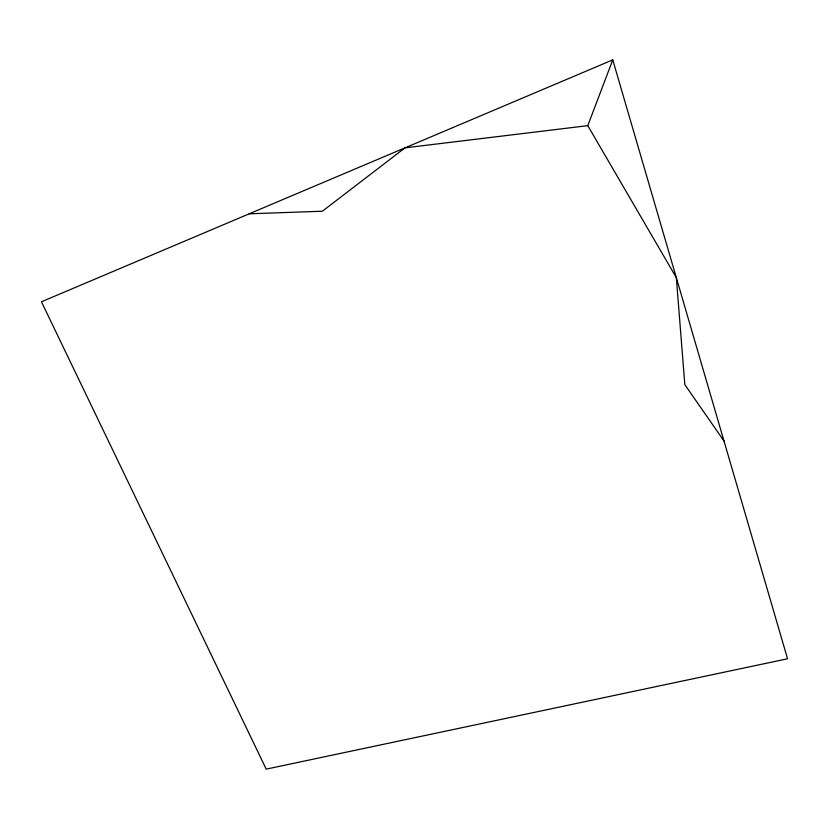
<?xml version="1.0" encoding="UTF-8"?>
<svg xmlns="http://www.w3.org/2000/svg" width="829" height="829" viewBox="0 0 829 829"><rect width="100%" height="100%" fill="white"/><g stroke="black" fill="none" stroke-linecap="round" stroke-linejoin="round"><path stroke-width="1.24" d="M723.997 440.997L684.827 384.646L676.329 277.653L587.782 125.656L612.766 59.875L41.45 301.787L266.213 769.125L787.55 658.775L612.766 59.875M587.782 125.656L405.018 147.842L322.377 211.219L249.197 213.82"/></g></svg>
